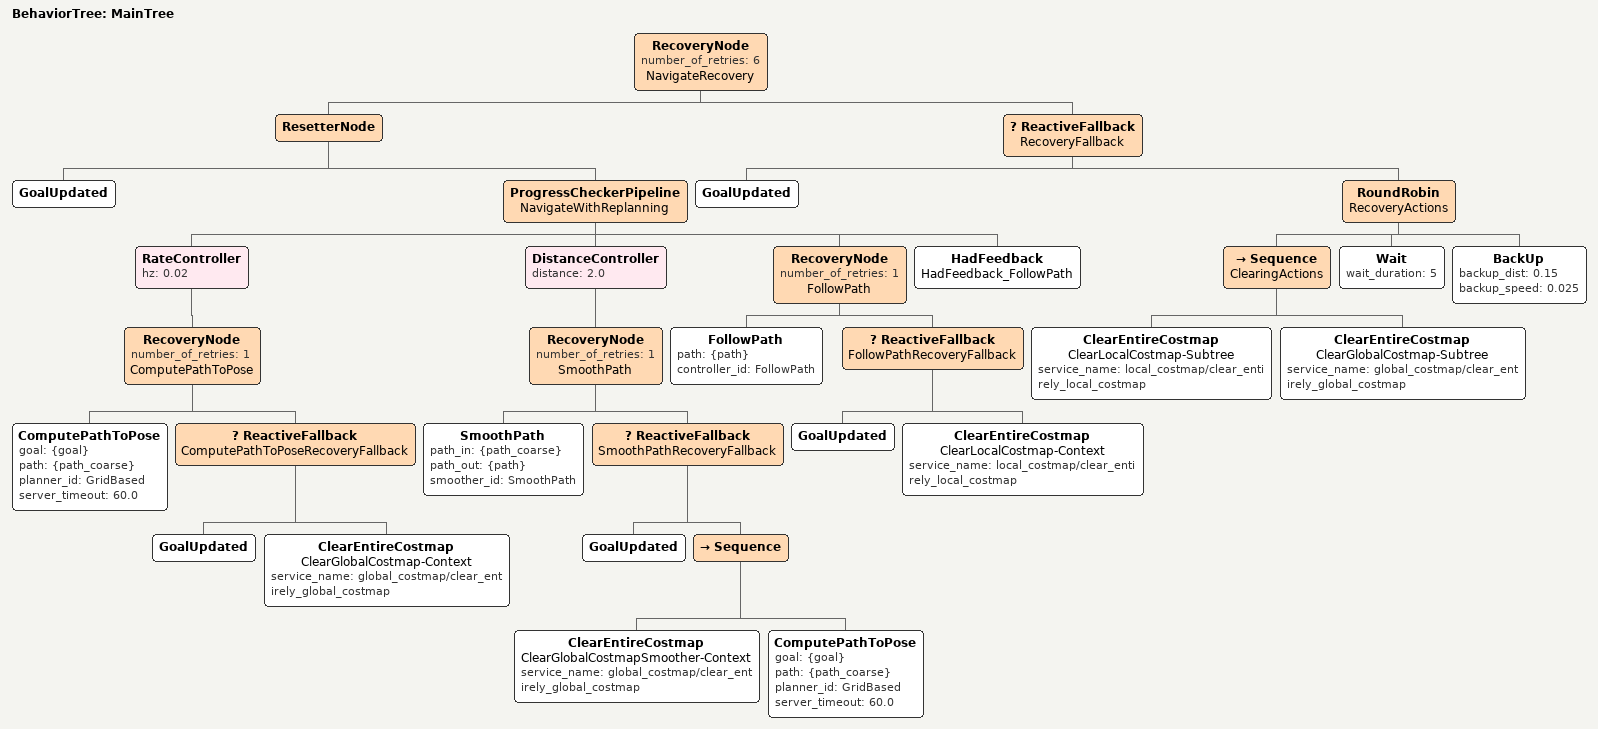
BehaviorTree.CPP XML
<root main_tree_to_execute="MainTree">
  <BehaviorTree ID="MainTree">
    <RecoveryNode number_of_retries="6" name="NavigateRecovery">
      <ResetterNode>
        <GoalUpdated/>
        <ProgressCheckerPipeline name="NavigateWithReplanning">
          <RateController hz="0.02">
            <RecoveryNode number_of_retries="1" name="ComputePathToPose">
              <ComputePathToPose goal="{goal}" path="{path_coarse}" planner_id="GridBased" server_timeout="60.0"/>
              <ReactiveFallback name="ComputePathToPoseRecoveryFallback">
                <GoalUpdated/>
                <ClearEntireCostmap name="ClearGlobalCostmap-Context" service_name="global_costmap/clear_entirely_global_costmap"/>
              </ReactiveFallback>
            </RecoveryNode>
          </RateController>
          <DistanceController distance="2.0">
            <RecoveryNode number_of_retries="1" name="SmoothPath">
              <SmoothPath path_in="{path_coarse}" path_out="{path}" smoother_id="SmoothPath"/>
              <ReactiveFallback name="SmoothPathRecoveryFallback">
                <GoalUpdated/>
                <Sequence>
                  <ClearEntireCostmap name="ClearGlobalCostmapSmoother-Context" service_name="global_costmap/clear_entirely_global_costmap"/>
                  <ComputePathToPose goal="{goal}" path="{path_coarse}" planner_id="GridBased" server_timeout="60.0"/>
                </Sequence>
              </ReactiveFallback>
            </RecoveryNode>
          </DistanceController>
          <RecoveryNode number_of_retries="1" name="FollowPath">
            <FollowPath path="{path}" controller_id="FollowPath"/>
            <ReactiveFallback name="FollowPathRecoveryFallback">
              <GoalUpdated/>
              <ClearEntireCostmap name="ClearLocalCostmap-Context" service_name="local_costmap/clear_entirely_local_costmap"/>
            </ReactiveFallback>
          </RecoveryNode>
          <HadFeedback name="HadFeedback_FollowPath"/>
        </ProgressCheckerPipeline>
      </ResetterNode>
      <ReactiveFallback name="RecoveryFallback">
        <GoalUpdated/>
        <RoundRobin name="RecoveryActions">
          <Sequence name="ClearingActions">
            <ClearEntireCostmap name="ClearLocalCostmap-Subtree" service_name="local_costmap/clear_entirely_local_costmap"/>
            <ClearEntireCostmap name="ClearGlobalCostmap-Subtree" service_name="global_costmap/clear_entirely_global_costmap"/>
          </Sequence>
          <Wait wait_duration="5"/>
          <BackUp backup_dist="0.15" backup_speed="0.025"/>
        </RoundRobin>
      </ReactiveFallback>
    </RecoveryNode>
  </BehaviorTree>
</root>
